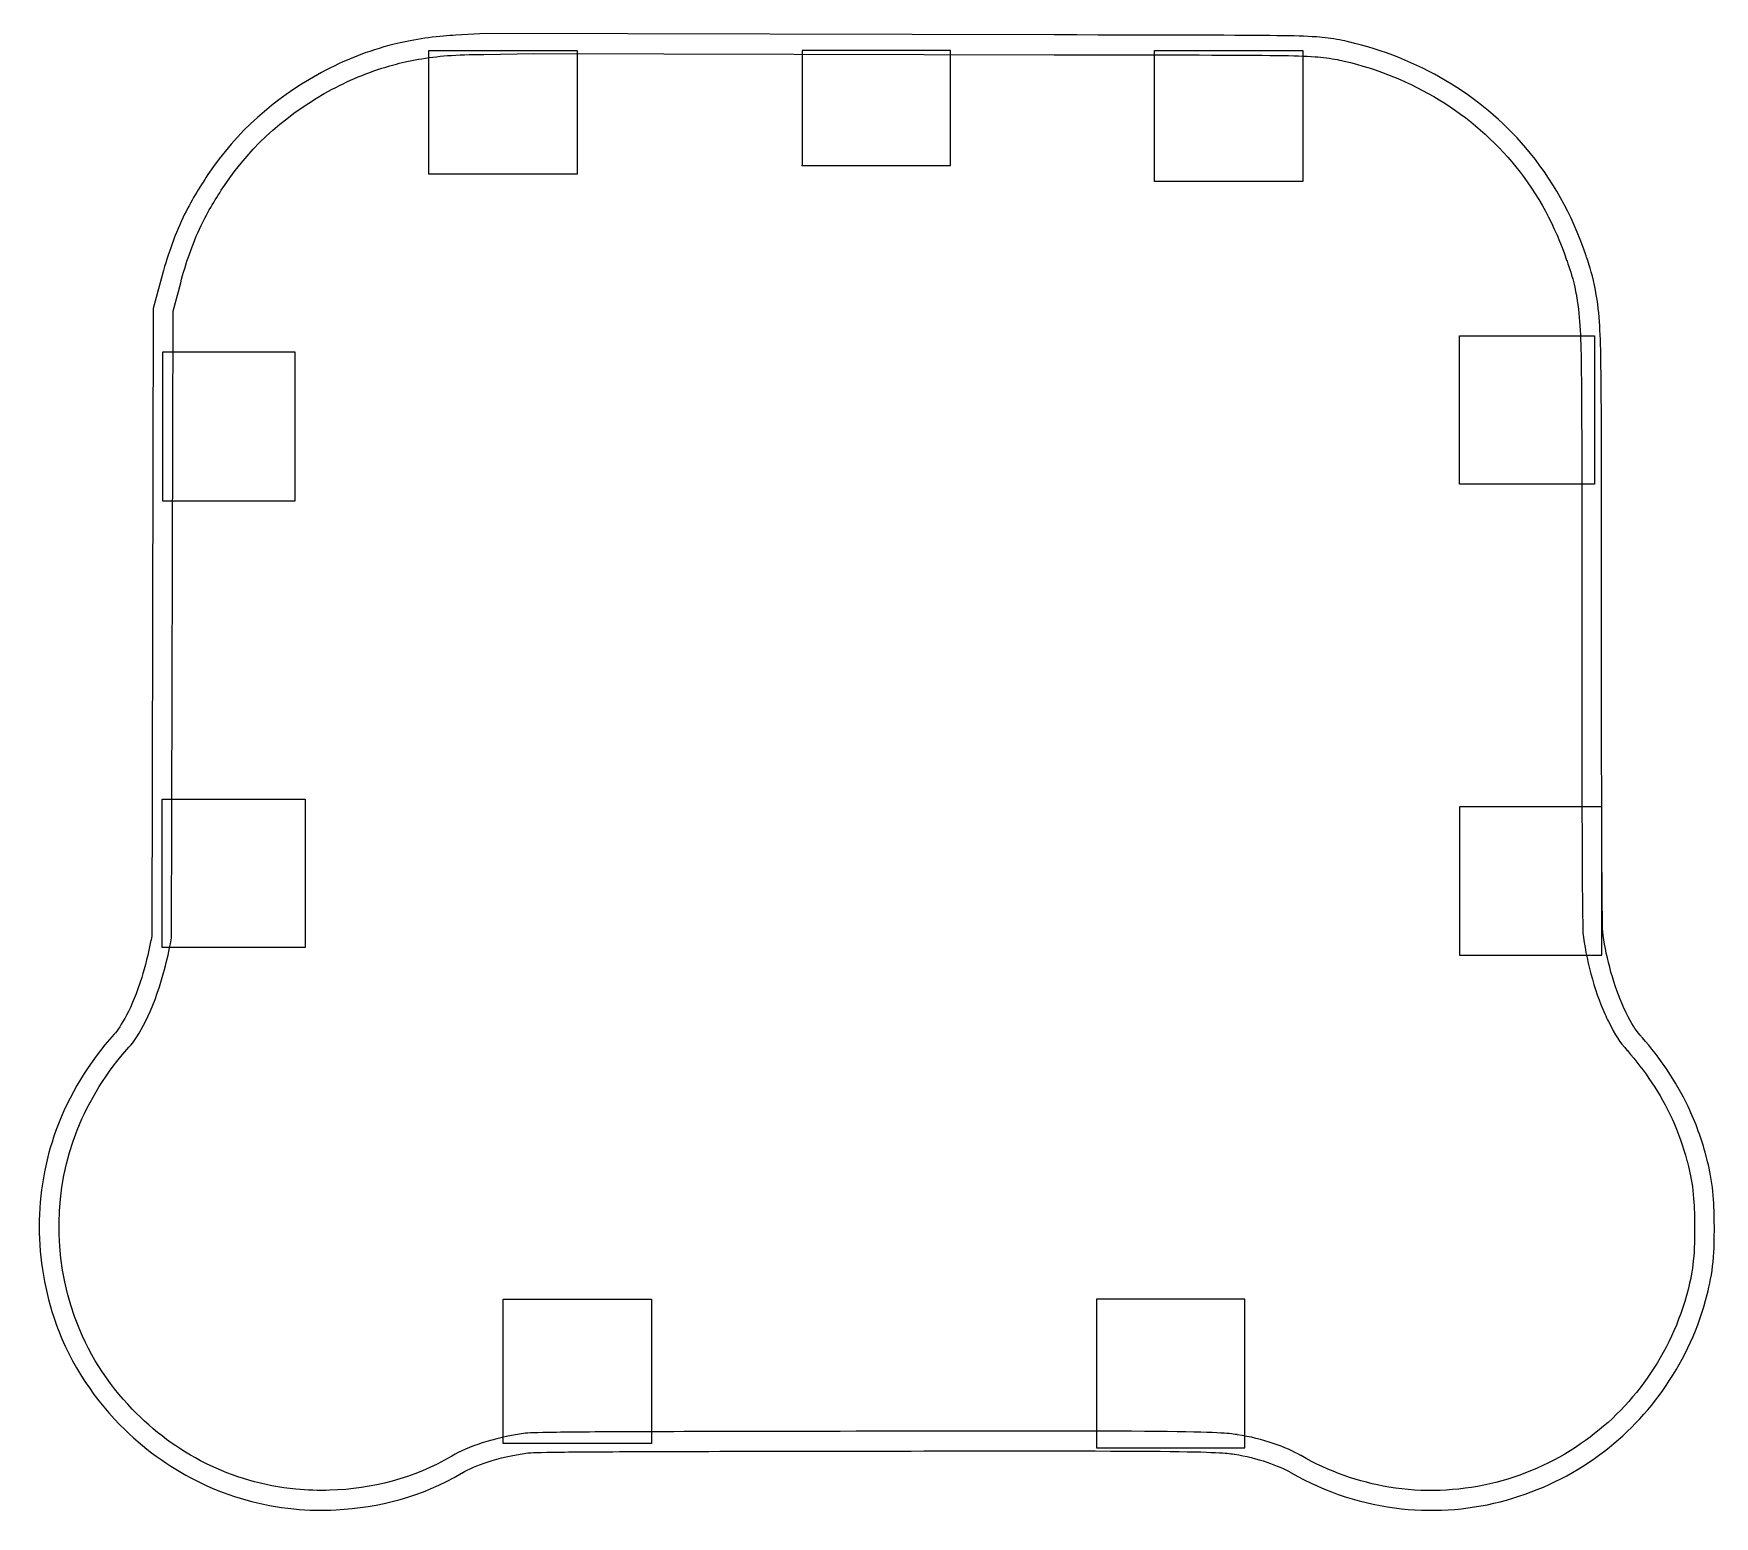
# Model space of a CAD drawing. Header units: millimetres. Extents: x 23 to 91, y -8.8 to 51.2.
import ezdxf

# ---------------------------------------------------------------- set-up
doc = ezdxf.new("R2010")
doc.units = ezdxf.units.MM
doc.layers.get('0').update_dxf_attribs({"linetype": 'CONTINUOUS'})

msp = doc.modelspace()

# ---------------------------------------------------------------- linework, layer by layer
for p, q in [((41.307, 51.183), (40.09, 51.114)), ((64.291, 51.13), (41.307, 51.183)), ((41.219, 50.343), (43.238, 50.379)), ((43.238, 50.379), (64.29, 50.33)), ((28.185, 41.311), (27.851, 40.062)), ((28.651, 39.956), (28.96, 41.11)), ((27.851, 40.062), (27.793, 14.694)), ((28.593, 14.614), (28.651, 39.956)), ((27.793, 14.694), (27.76, 14.53)), ((28.545, 14.374), (28.593, 14.614))]:
    msp.add_line(p, q)
for points in [[(45, 45.5), (39, 45.5), (39, 50.5), (45, 50.5)], [(54.098, 45.854), (60.098, 45.854), (60.098, 50.5), (54.098, 50.5)], [(74.346, 45.207), (68.346, 45.207), (68.346, 50.5), (74.346, 50.5)], [(80.687, 38.964), (86.149, 38.964), (86.149, 32.964), (80.687, 32.964)], [(33.592, 38.295), (28.229, 38.295), (28.229, 32.295), (33.592, 32.295)], [(34, 14.228), (28.208, 14.228), (28.208, 20.228), (34, 20.228)], [(80.687, 13.92), (86.435, 13.92), (86.435, 19.92), (80.687, 19.92)], [(42.005, 0), (48.005, 0), (48.005, -5.831), (42.005, -5.831)], [(72, 0), (66, 0), (66, -6), (72, -6)]]:
    msp.add_lwpolyline(points, close=True)
for points, knots in [([(40.09, 51.114), (39.923, 51.106), (39.758, 51.096), (39.592, 51.083), (38.786, 51.022), (37.93, 50.848), (37.372, 50.697)], [-0.5290152, -0.5290152, -0.5290152, -0.5290152, -0.4386513, -0.4386513, -0.4386513, 0, 0, 0, 0]), ([(76.195, 50.852), (76.129, 50.867), (75.999, 50.898), (75.83, 50.93), (75.536, 50.985), (75.192, 51.027), (74.903, 51.048), (74.438, 51.082), (74.008, 51.09), (73.296, 51.099), (71.871, 51.118), (69.339, 51.122), (64.291, 51.13)], [-0.9948715, -0.9948715, -0.9948715, -0.9948715, -0.9056515, -0.9056515, -0.9056515, -0.75, -0.75, -0.75, -0.5, -0.5, -0.5, 0, 0, 0, 0]), ([(37.372, 50.697), (36.34, 50.419), (35.382, 50.016), (34.49, 49.518), (32.751, 48.547), (31.234, 47.235), (30.062, 45.482)], [-0.9990115, -0.9990115, -0.9990115, -0.9990115, -0.6607473, -0.6607473, -0.6607473, -0.0013428, -0.0013428, -0.0013428, -0.0013428]), ([(37.581, 49.925), (38.139, 50.075), (38.954, 50.238), (39.748, 50.292), (40.201, 50.324), (40.662, 50.338), (41.219, 50.343)], [0, 0, 0, 0, 0.4569675, 0.4569675, 0.4569675, 0.7174868, 0.7174868, 0.7174868, 0.7174868]), ([(64.29, 50.33), (69.338, 50.322), (71.872, 50.318), (73.285, 50.3), (73.992, 50.29), (74.414, 50.281), (74.844, 50.25), (75.134, 50.229), (75.476, 50.185), (75.743, 50.132), (75.866, 50.107), (75.959, 50.085), (76.013, 50.073)], [0, 0, 0, 0, 0.5, 0.5, 0.5, 0.75, 0.75, 0.75, 0.9182132, 0.9182132, 0.9182132, 0.9954302, 0.9954302, 0.9954302, 0.9954302]), ([(85.777, 42.273), (85.776, 42.274), (85.776, 42.275), (85.775, 42.276), (85.248, 43.85), (84.429, 45.315), (83.362, 46.568), (81.525, 48.726), (78.972, 50.207), (76.195, 50.852)], [-1.0004301, -1.0004301, -1.0004301, -1.0004301, -1, -1, -1, -0.6330396, -0.6330396, -0.6330396, -0.0008807, -0.0008807, -0.0008807, -0.0008807]), ([(30.727, 45.036), (31.862, 46.736), (33.363, 48.013), (35.086, 48.932), (35.865, 49.348), (36.696, 49.687), (37.581, 49.925)], [0.0012167, 0.0012167, 0.0012167, 0.0012167, 0.6883372, 0.6883372, 0.6883372, 0.9991002, 0.9991002, 0.9991002, 0.9991002]), ([(76.013, 50.073), (78.75, 49.437), (81.231, 47.95), (82.966, 45.793), (83.862, 44.678), (84.557, 43.396), (85.017, 42.022), (85.017, 42.021), (85.017, 42.02), (85.018, 42.019)], [0.0007878, 0.0007878, 0.0007878, 0.0007878, 0.6594726, 0.6594726, 0.6594726, 1, 1, 1, 1.0003652, 1.0003652, 1.0003652, 1.0003652]), ([(30.062, 45.482), (29.71, 44.958), (29.364, 44.386), (29.063, 43.76), (28.671, 42.943), (28.395, 42.102), (28.185, 41.311)], [-0.9974836, -0.9974836, -0.9974836, -0.9974836, -0.5656143, -0.5656143, -0.5656143, -0.0014919, -0.0014919, -0.0014919, -0.0014919]), ([(28.96, 41.11), (29.162, 41.874), (29.421, 42.658), (29.787, 43.419), (30.066, 44), (30.39, 44.535), (30.727, 45.036)], [0.0024627, 0.0024627, 0.0024627, 0.0024627, 0.566846, 0.566846, 0.566846, 0.9977553, 0.9977553, 0.9977553, 0.9977553]), ([(86.428, 27.023), (86.428, 32.004), (86.432, 34.979), (86.414, 36.887), (86.399, 38.476), (86.389, 39.3), (86.273, 40.239), (86.213, 40.733), (86.088, 41.303), (85.968, 41.697), (85.863, 42.041), (85.804, 42.19), (85.778, 42.269), (85.777, 42.27), (85.777, 42.272), (85.777, 42.273)], [-1, -1, -1, -1, -0.622947, -0.622947, -0.622947, -0.308857, -0.308857, -0.308857, -0.143922, -0.143922, -0.143922, 0, 0, 0, 0.000931, 0.000931, 0.000931, 0.000931]), ([(85.018, 42.019), (85.018, 42.018), (85.018, 42.017), (85.019, 42.016), (85.052, 41.918), (85.116, 41.757), (85.218, 41.414), (85.332, 41.03), (85.439, 40.505), (85.492, 40.037), (85.591, 39.153), (85.603, 38.286), (85.616, 36.572), (85.631, 34.665), (85.628, 31.743), (85.628, 27.023)], [-0.000791, -0.000791, -0.000791, -0.000791, 0, 0, 0, 0.151411, 0.151411, 0.151411, 0.321524, 0.321524, 0.321524, 0.642699, 0.642699, 0.642699, 1, 1, 1, 1]), ([(85.628, 27.023), (85.628, 23.199), (85.632, 20.277), (85.641, 18.225), (85.645, 17.176), (85.651, 16.353), (85.659, 15.762), (85.664, 15.321), (85.671, 15), (85.676, 14.855), (85.676, 14.843), (85.676, 14.832), (85.677, 14.823)], [0, 0, 0, 0, 0.473518, 0.473518, 0.473518, 0.7154225, 0.7154225, 0.7154225, 0.8959145, 0.8959145, 0.8959145, 0.9105705, 0.9105705, 0.9105705, 0.9105705]), ([(86.475, 14.88), (86.475, 14.882), (86.475, 14.885), (86.475, 14.888), (86.47, 15.028), (86.464, 15.351), (86.458, 15.794), (86.451, 16.388), (86.445, 17.215), (86.441, 18.269), (86.432, 20.317), (86.428, 23.225), (86.428, 27.023)], [-0.8969672, -0.8969672, -0.8969672, -0.8969672, -0.893105, -0.893105, -0.893105, -0.7123783, -0.7123783, -0.7123783, -0.4703714, -0.4703714, -0.4703714, 0, 0, 0, 0]), ([(27.76, 14.53), (27.76, 14.529), (27.76, 14.528), (27.759, 14.527), (27.648, 13.966), (27.52, 13.458), (27.382, 13.01), (26.994, 11.751), (26.512, 10.993), (26.273, 10.727), (26.272, 10.727), (26.272, 10.726), (26.272, 10.726)], [-1.000384, -1.000384, -1.000384, -1.000384, -1, -1, -1, -0.737392, -0.737392, -0.737392, 0, 0, 0, 0.000107, 0.000107, 0.000107, 0.000107]), ([(26.867, 10.191), (26.867, 10.191), (26.867, 10.191), (26.867, 10.191), (27.247, 10.613), (27.839, 11.625), (28.271, 13.203), (28.37, 13.565), (28.461, 13.955), (28.544, 14.371), (28.544, 14.372), (28.544, 14.373), (28.545, 14.374)], [-0.000091, -0.000091, -0.000091, -0.000091, 0, 0, 0, 0.813499, 0.813499, 0.813499, 1, 1, 1, 1.000326, 1.000326, 1.000326, 1.000326]), ([(85.677, 14.823), (85.78, 13.825), (86.137, 12.496), (86.558, 11.546), (86.608, 11.435), (86.658, 11.329), (86.707, 11.229)], [0.0166634, 0.0166634, 0.0166634, 0.0166634, 0.8931573, 0.8931573, 0.8931573, 0.9960899, 0.9960899, 0.9960899, 0.9960899]), ([(87.423, 11.586), (87.363, 11.706), (87.303, 11.838), (87.243, 11.979), (86.879, 12.831), (86.568, 14.017), (86.475, 14.88)], [-0.9949112, -0.9949112, -0.9949112, -0.9949112, -0.8573579, -0.8573579, -0.8573579, -0.0250152, -0.0250152, -0.0250152, -0.0250152]), ([(88.073, 10.584), (88.072, 10.586), (88.071, 10.588), (88.069, 10.589), (88.04, 10.623), (88.014, 10.655), (87.989, 10.685), (87.77, 10.95), (87.67, 11.097), (87.423, 11.586)], [-1.0024349, -1.0024349, -1.0024349, -1.0024349, -1, -1, -1, -0.8989494, -0.8989494, -0.8989494, -0.0086533, -0.0086533, -0.0086533, -0.0086533]), ([(86.707, 11.229), (87.004, 10.64), (87.137, 10.444), (87.464, 10.066), (87.465, 10.064), (87.467, 10.063), (87.468, 10.062)], [0.0067635, 0.0067635, 0.0067635, 0.0067635, 1, 1, 1, 1.002067, 1.002067, 1.002067, 1.002067]), ([(26.272, 10.726), (26.272, 10.726), (26.272, 10.726), (26.272, 10.726), (25.245, 9.585), (24.436, 8.261), (23.914, 6.827), (23.012, 4.347), (23.014, 1.55), (23.91, -0.962), (23.911, -0.963), (23.912, -0.965), (23.912, -0.967)], [-1.000083, -1.000083, -1.000083, -1.000083, -1, -1, -1, -0.633646, -0.633646, -0.633646, 0, 0, 0, 0.000763, 0.000763, 0.000763, 0.000763]), ([(90.655, 5.807), (90.653, 5.814), (90.651, 5.82), (90.65, 5.827), (90.477, 6.467), (90.242, 7.14), (89.931, 7.793), (89.436, 8.837), (88.771, 9.774), (88.078, 10.58), (88.076, 10.581), (88.075, 10.583), (88.073, 10.584)], [-1.006884, -1.006884, -1.006884, -1.006884, -1, -1, -1, -0.61483, -0.61483, -0.61483, 0, 0, 0, 0.001713, 0.001713, 0.001713, 0.001713]), ([(24.664, -0.693), (23.792, 1.75), (23.832, 4.463), (24.775, 6.841), (25.261, 8.065), (25.974, 9.2), (26.866, 10.191), (26.867, 10.191), (26.867, 10.191), (26.867, 10.191)], [0, 0, 0, 0, 0.660104, 0.660104, 0.660104, 1, 1, 1, 1.000071, 1.000071, 1.000071, 1.000071]), ([(87.468, 10.062), (87.469, 10.06), (87.47, 10.059), (87.471, 10.058), (88.169, 9.248), (88.815, 8.321), (89.28, 7.297), (89.533, 6.739), (89.728, 6.17), (89.877, 5.619), (89.879, 5.613), (89.88, 5.607), (89.882, 5.601)], [-0.001455, -0.001455, -0.001455, -0.001455, 0, 0, 0, 0.647342, 0.647342, 0.647342, 1, 1, 1, 1.005845, 1.005845, 1.005845, 1.005845]), ([(89.882, 5.601), (89.884, 5.595), (89.885, 5.589), (89.887, 5.583), (89.957, 5.314), (90.043, 4.96), (90.1, 4.557), (90.162, 4.12), (90.178, 3.726), (90.185, 3.37), (90.188, 3.238), (90.189, 3.106), (90.19, 2.964), (90.19, 2.959), (90.19, 2.954), (90.19, 2.948)], [-0.011583, -0.011583, -0.011583, -0.011583, 0, 0, 0, 0.402629, 0.402629, 0.402629, 0.838702, 0.838702, 0.838702, 1, 1, 1, 1.006483, 1.006483, 1.006483, 1.006483]), ([(90.99, 2.951), (90.99, 2.957), (90.99, 2.964), (90.99, 2.97), (90.989, 3.14), (90.987, 3.297), (90.983, 3.46), (90.975, 3.813), (90.955, 4.232), (90.89, 4.688), (90.826, 5.127), (90.733, 5.509), (90.661, 5.786), (90.659, 5.793), (90.657, 5.8), (90.655, 5.807)], [-1.007635, -1.007635, -1.007635, -1.007635, -1, -1, -1, -0.809537, -0.809537, -0.809537, -0.396848, -0.396848, -0.396848, 0, 0, 0, 0.013642, 0.013642, 0.013642, 0.013642]), ([(90.19, 2.948), (90.19, 2.943), (90.19, 2.938), (90.19, 2.932), (90.19, 2.469), (90.191, 2.073), (90.139, 1.562), (90.098, 1.155), (90.01, 0.715), (89.928, 0.395)], [-0.006925, -0.006925, -0.006925, -0.006925, 0, 0, 0, 0.554445, 0.554445, 0.554445, 0.995951, 0.995951, 0.995951, 0.995951]), ([(90.703, 0.197), (90.794, 0.552), (90.894, 1.061), (90.939, 1.518), (90.992, 2.065), (90.99, 2.472), (90.99, 2.932), (90.99, 2.939), (90.99, 2.945), (90.99, 2.951)], [-0.995571, -0.995571, -0.995571, -0.995571, -0.542171, -0.542171, -0.542171, 0, 0, 0, 0.008156, 0.008156, 0.008156, 0.008156]), ([(73.867, -7.01), (73.869, -7.011), (73.872, -7.013), (73.874, -7.014), (75.278, -7.822), (76.812, -8.307), (78.337, -8.469), (81.24, -8.778), (84.082, -7.957), (86.357, -6.281), (88.414, -4.765), (90.021, -2.493), (90.703, 0.197)], [-1.000666, -1.000666, -1.000666, -1.000666, -1, -1, -1, -0.783863, -0.783863, -0.783863, -0.372519, -0.372519, -0.372519, -0.000464, -0.000464, -0.000464, -0.000464]), ([(89.928, 0.395), (89.259, -2.243), (87.641, -4.438), (85.582, -5.85), (83.36, -7.374), (80.596, -8.049), (77.829, -7.593), (76.611, -7.393), (75.398, -6.968), (74.273, -6.321), (74.271, -6.32), (74.269, -6.318), (74.267, -6.317)], [0.000423, 0.000423, 0.000423, 0.000423, 0.3917, 0.3917, 0.3917, 0.814004, 0.814004, 0.814004, 1, 1, 1, 1.000565, 1.000565, 1.000565, 1.000565]), ([(23.912, -0.967), (23.913, -0.968), (23.913, -0.97), (23.914, -0.972), (24.519, -2.657), (25.499, -4.109), (26.712, -5.284), (28.516, -7.032), (30.868, -8.217), (33.537, -8.476)], [-1.000779, -1.000779, -1.000779, -1.000779, -1, -1, -1, -0.598384, -0.598384, -0.598384, -0.000479, -0.000479, -0.000479, -0.000479]), ([(33.614, -7.68), (31.009, -7.427), (28.716, -6.222), (27.002, -4.443), (25.997, -3.399), (25.183, -2.139), (24.667, -0.701), (24.666, -0.698), (24.665, -0.696), (24.664, -0.693)], [0.000439, 0.000439, 0.000439, 0.000439, 0.630416, 0.630416, 0.630416, 1, 1, 1, 1.001322, 1.001322, 1.001322, 1.001322]), ([(42.91, -5.416), (41.557, -5.604), (40.579, -5.958), (39.93, -6.338), (39.928, -6.339), (39.927, -6.34), (39.925, -6.341)], [0.0057594, 0.0057594, 0.0057594, 0.0057594, 1, 1, 1, 1.0013207, 1.0013207, 1.0013207, 1.0013207]), ([(56.288, -5.338), (56.288, -5.338), (56.287, -5.338), (56.287, -5.338), (49.133, -5.349), (45.769, -5.358), (44.159, -5.38), (43.307, -5.392), (42.958, -5.412), (42.912, -5.416), (42.911, -5.416), (42.91, -5.416), (42.91, -5.416)], [-0.0000175, -0.0000175, -0.0000175, -0.0000175, 0, 0, 0, 0.5951965, 0.5951965, 0.5951965, 0.9102161, 0.9102161, 0.9102161, 0.9160877, 0.9160877, 0.9160877, 0.9160877]), ([(71.694, -5.473), (71.693, -5.473), (71.693, -5.473), (71.692, -5.473), (71.464, -5.438), (71.337, -5.421), (70.872, -5.398), (69.943, -5.351), (67.867, -5.328), (63.112, -5.33), (61.276, -5.33), (59.035, -5.334), (56.288, -5.338), (56.288, -5.338), (56.288, -5.338), (56.288, -5.338)], [-0.000531, -0.000531, -0.000531, -0.000531, 0, 0, 0, 0.265563, 0.265563, 0.265563, 0.795413, 0.795413, 0.795413, 1, 1, 1, 1.000016, 1.000016, 1.000016, 1.000016]), ([(74.267, -6.317), (74.265, -6.316), (74.263, -6.315), (74.261, -6.314), (73.684, -5.979), (72.724, -5.63), (71.696, -5.474), (71.695, -5.474), (71.695, -5.474), (71.694, -5.473)], [-0.00171, -0.00171, -0.00171, -0.00171, 0, 0, 0, 1, 1, 1, 1.000449, 1.000449, 1.000449, 1.000449]), ([(39.925, -6.341), (39.923, -6.342), (39.922, -6.343), (39.92, -6.344), (38.362, -7.252), (36.705, -7.668), (34.996, -7.724), (34.54, -7.739), (34.079, -7.725), (33.614, -7.68)], [-0.001663, -0.001663, -0.001663, -0.001663, 0, 0, 0, 0.789303, 0.789303, 0.789303, 1, 1, 1, 1]), ([(40.329, -7.032), (40.331, -7.03), (40.333, -7.029), (40.335, -7.028), (40.869, -6.715), (41.738, -6.389), (42.997, -6.212)], [-1.0015555, -1.0015555, -1.0015555, -1.0015555, -1, -1, -1, -0.0117686, -0.0117686, -0.0117686, -0.0117686]), ([(42.997, -6.212), (43.079, -6.206), (43.471, -6.189), (44.32, -6.178), (45.976, -6.157), (49.349, -6.148), (56.288, -6.138), (56.289, -6.138), (56.289, -6.138), (56.289, -6.138)], [-0.8728806, -0.8728806, -0.8728806, -0.8728806, -0.5773101, -0.5773101, -0.5773101, 0, 0, 0, 0.0000206, 0.0000206, 0.0000206, 0.0000206]), ([(56.289, -6.138), (56.289, -6.138), (56.29, -6.138), (56.29, -6.138), (59.394, -6.133), (61.851, -6.129), (63.808, -6.13), (68.041, -6.13), (69.964, -6.154), (70.817, -6.196), (71.274, -6.219), (71.361, -6.232), (71.571, -6.264), (71.572, -6.264), (71.573, -6.264), (71.574, -6.264)], [-1.000018, -1.000018, -1.000018, -1.000018, -1, -1, -1, -0.768828, -0.768828, -0.768828, -0.268512, -0.268512, -0.268512, 0, 0, 0, 0.000626, 0.000626, 0.000626, 0.000626]), ([(71.574, -6.264), (71.575, -6.264), (71.575, -6.265), (71.576, -6.265), (72.514, -6.407), (73.387, -6.731), (73.86, -7.006), (73.862, -7.007), (73.865, -7.008), (73.867, -7.01)], [-1.000529, -1.000529, -1.000529, -1.000529, -1, -1, -1, 0, 0, 0, 0.002014, 0.002014, 0.002014, 0.002014]), ([(33.537, -8.476), (34.112, -8.532), (34.681, -8.543), (35.242, -8.514), (36.998, -8.424), (38.698, -7.982), (40.323, -7.035), (40.325, -7.034), (40.327, -7.033), (40.329, -7.032)], [-1, -1, -1, -1, -0.757667, -0.757667, -0.757667, 0, 0, 0, 0.001959, 0.001959, 0.001959, 0.001959])]:
    msp.add_open_spline(points, degree=3, knots=knots)
msp.add_point((54.098, 45.854))

doc.saveas('drawing.dxf')
